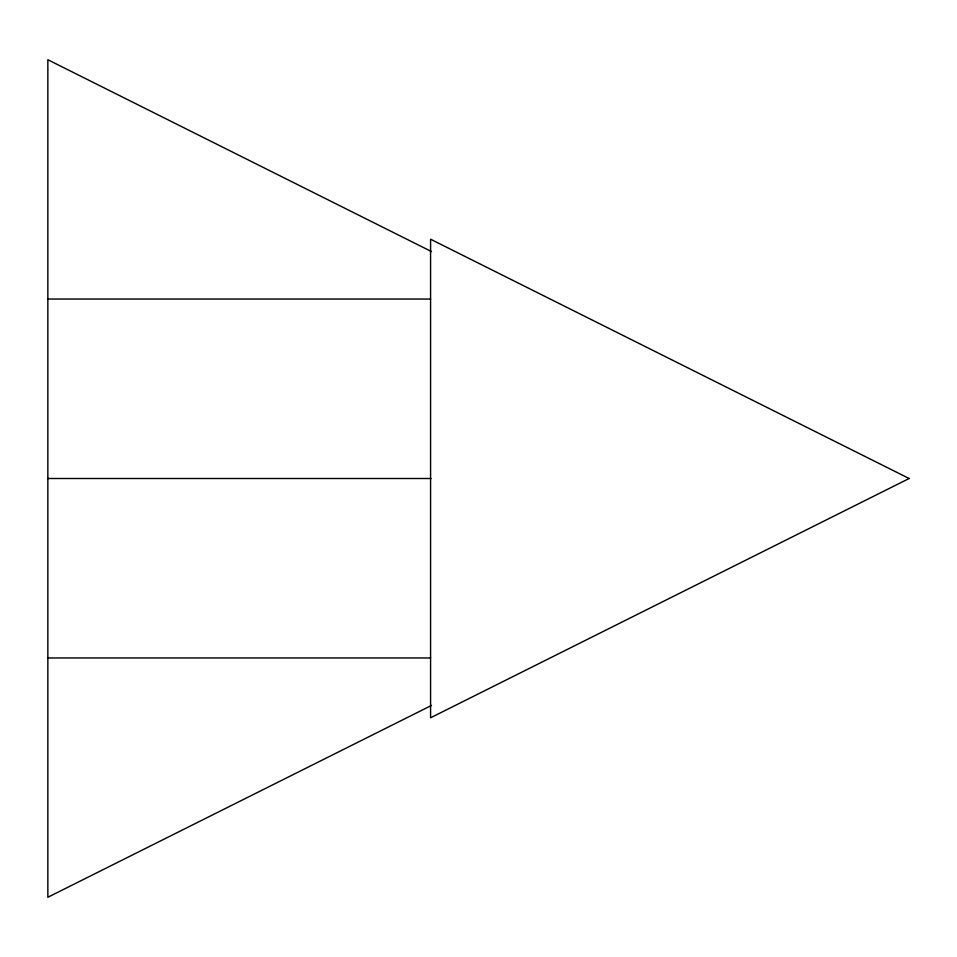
<?xml version="1.0" encoding="UTF-8"?>
<svg xmlns="http://www.w3.org/2000/svg" width="957" height="957" viewBox="0 0 957 957"><rect width="100%" height="100%" fill="white"/><g stroke="black" fill="none" stroke-linecap="round" stroke-linejoin="round"><path stroke-width="1.44" d="M431.511 705.429L47.85 897.259L47.85 59.741L431.511 251.571M47.85 299.039L430.578 299.039M47.85 478.5L431.009 478.5M47.85 657.961L430.578 657.961M909.15 478.5L430.578 717.786L430.578 239.214L909.15 478.5"/></g></svg>
